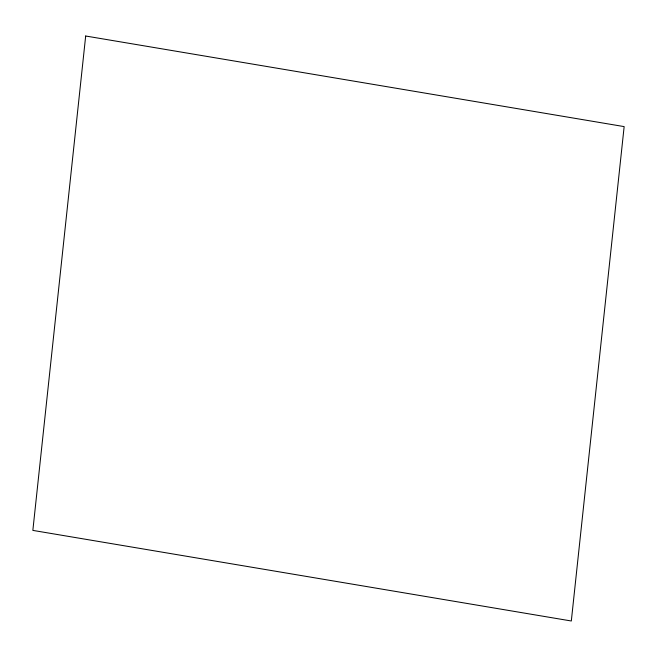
<?xml version="1.0" encoding="UTF-8"?>
<svg xmlns="http://www.w3.org/2000/svg" width="657" height="657" viewBox="0 0 657 657"><rect width="100%" height="100%" fill="white"/><g stroke="black" fill="none" stroke-linecap="round" stroke-linejoin="round"><path stroke-width="0.99" d="M85.681 36.012L32.85 530.396L571.319 620.988L624.15 126.604L85.681 36.012"/></g></svg>
